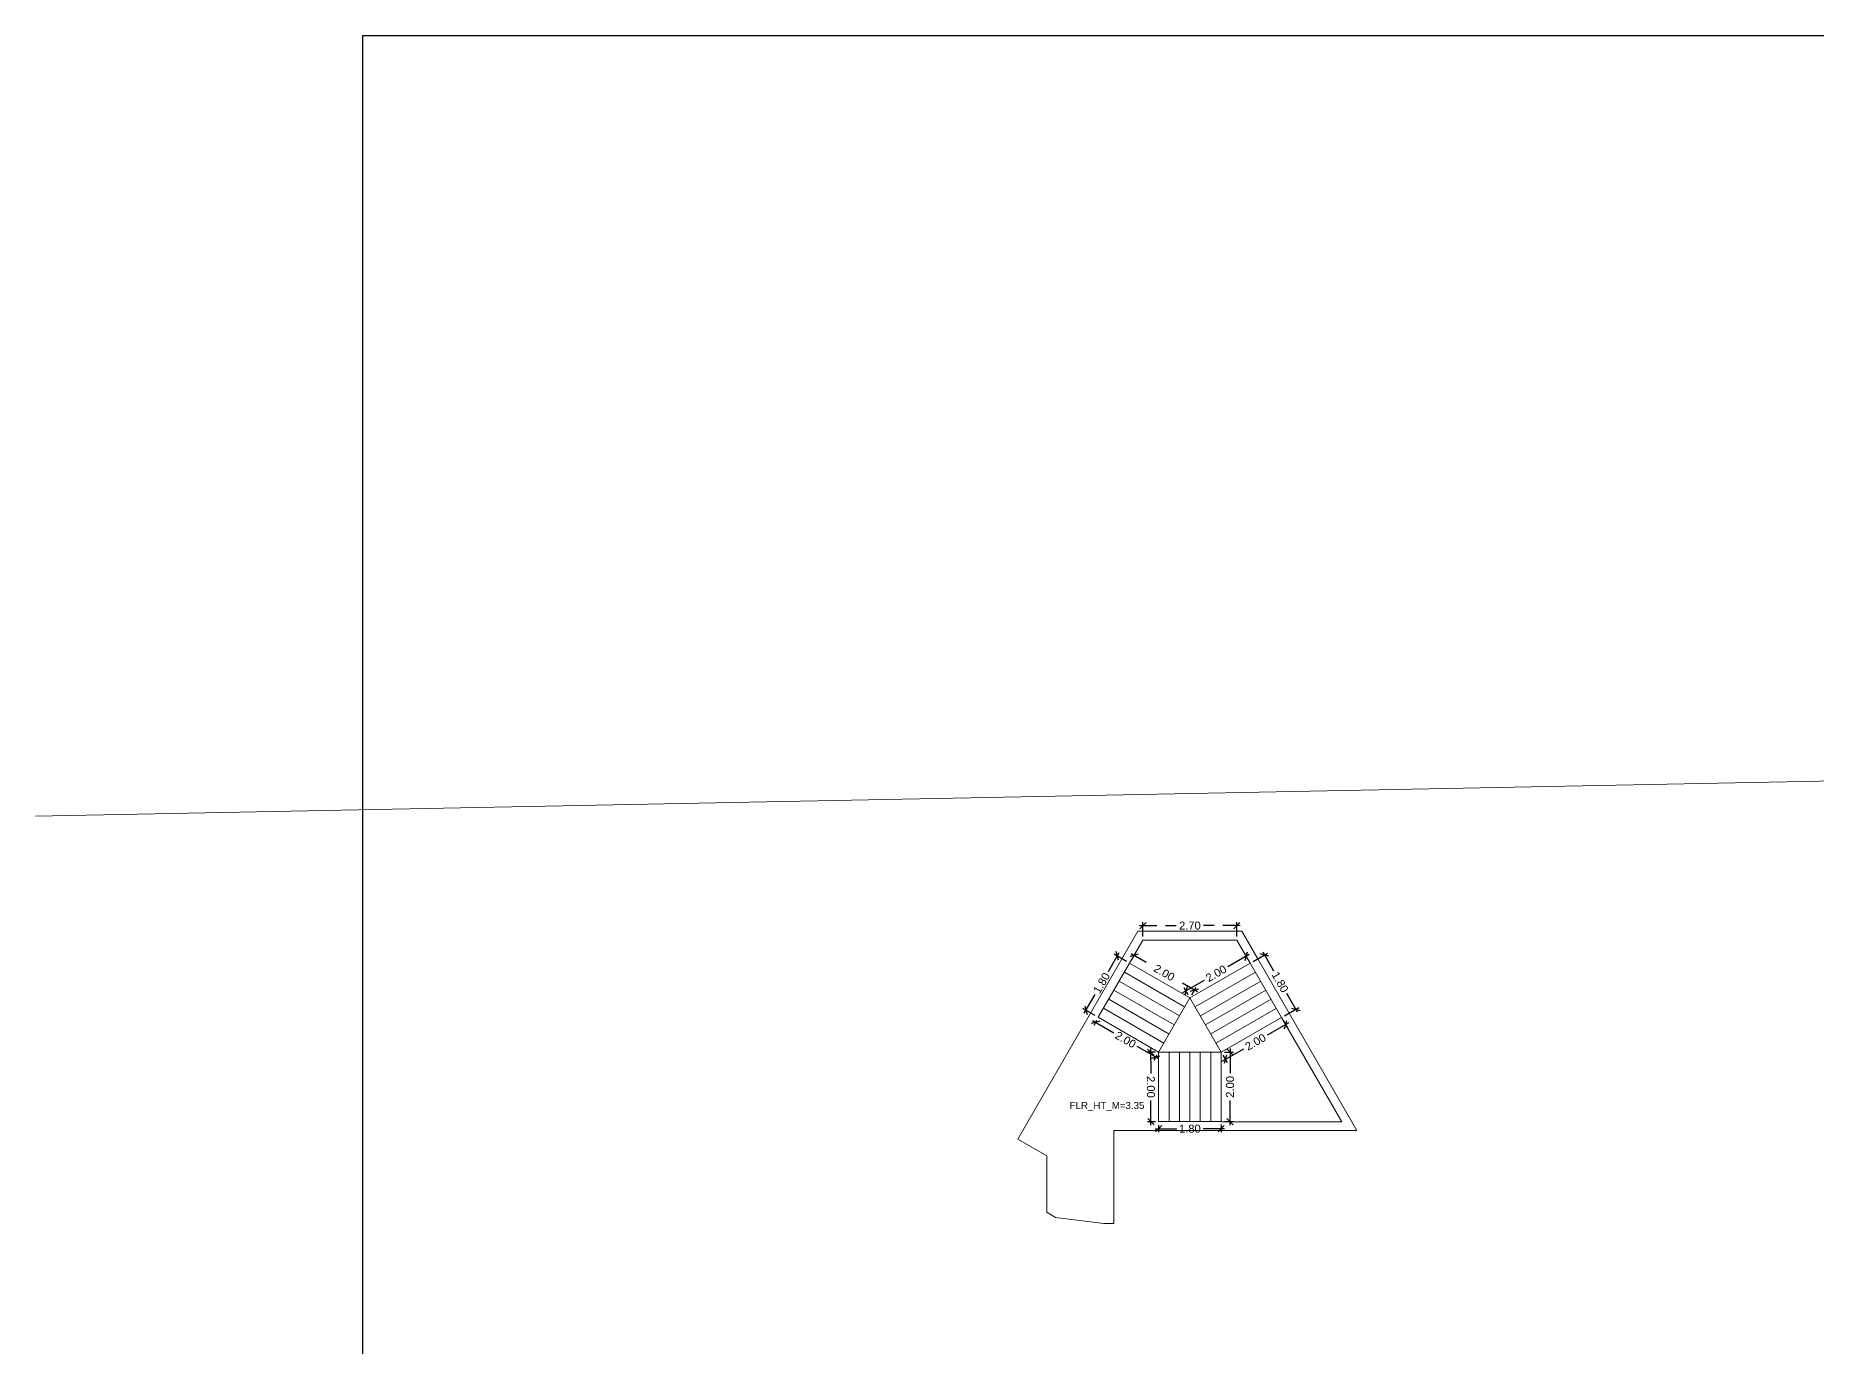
# Model space of a CAD drawing. Header units: metres. Extents: x 256329 to 886268, y -249371 to 355.
# Drawn here: x 281736.5 to 281787.7, y -15.8 to 21.8 of the extents above; entities that cross this region are included whole.
import ezdxf

# ---------------------------------------------------------------- set-up
doc = ezdxf.new("R2010")
doc.units = ezdxf.units.M
doc.header["$MEASUREMENT"] = 0
doc.header["$PDMODE"] = 35
doc.linetypes.add('CONTINOUS', pattern=[0])
doc.linetypes.add('DASHED', pattern=[0.75, 0.5, -0.25])
doc.layers.get('0').update_dxf_attribs({"lineweight": 18})
doc.layers.get('Defpoints').update_dxf_attribs({"lineweight": 20})
for name, color, linetype, lineweight in [('BLK_1_FLR_6_STAIR_2', 1, 'DASHED', 9), ('BLK_1_FLR_6_STAIR_2_FLIGHT_1', 7, 'Continuous', 0), ('BLK_1_FLR_6_STAIR_2_FLIGHT_2', 7, 'Continuous', 0), ('BLK_1_FLR_6_STAIR_2_FLIGHT_3', 7, 'Continuous', 0), ('BLK_1_FLR_6_STAIR_2_LANDING_1', 1, 'DASHED', 9), ('BLK_1_FLR_6_STAIR_2_LANDING_2', 7, 'Continuous', 0)]:
    doc.layers.add(name, color=color, linetype=linetype, lineweight=lineweight)
doc.layers.add('SPA COMMENT', color=7, linetype='Continuous', true_color=0xeb0505)
doc.styles.get("Standard").update_dxf_attribs({"font": 'arial.ttf'})
doc.dimstyles.new('METRIC DIM', dxfattribs={"dimtxt": 0.23, "dimasz": 0.18, "dimexe": 0.1, "dimexo": 0.1, "dimgap": 0.09, "dimtad": 0, "dimzin": 0, "dimdsep": 46, "dimtxsty": 'Standard', "dimblk": 'OBLIQUE', "dimcen": 0, "dimdle": 0.1, "dimclrd": 147, "dimclre": 147, "dimclrt": 7, "dimadec": 0, "dimazin": 0, "dimtfac": 1, "dimtofl": 0, "dimtmove": 0, "dimatfit": 2, "dimfxl": 0.125, "dimtolj": 1, "dimtzin": 0, "dimarcsym": 0})

# ---------------------------------------------------------------- blocks, each defined once
blk = doc.blocks.new('_Oblique')
at = {"color": 0, "linetype": 'ByBlock', "lineweight": -2}
blk.add_line((-0.5, -0.5), (0.5, 0.5), dxfattribs=at)
blk = doc.blocks.new('*D276')
at = {"layer": 'BLK_1_FLR_6_STAIR_2_FLIGHT_2', "color": 147, "lineweight": -2, "transparency": 16777216}
for p, q in [((281771.478954, -4.777073), (281771.888078, -4.54198)), ((281771.75155, -4.505098), (281772.061697, -5.044835)), ((281772.375764, -6.337757), (281772.784888, -6.102664)), ((281772.748006, -6.239191), (281772.437859, -5.699455))]:
    blk.add_line(p, q, dxfattribs=at)
at = {"layer": 'Defpoints', "color": 0, "linetype": 'CONTINOUS', "transparency": 16777216}
for p in [(281771.39225, -4.826896, 0.042641), (281772.28906, -6.387579, 0.042641), (281772.698183, -6.152486)]:
    blk.add_point(p, dxfattribs=at)
at = {"layer": 'BLK_1_FLR_6_STAIR_2_FLIGHT_2', "color": 147, "linetype": 'CONTINOUS', "lineweight": -2, "transparency": 16777216, "xscale": 0.18, "yscale": 0.18, "zscale": 0.18}
for p, rotation in [((281771.801373, -4.591803), 119.882813), ((281772.698183, -6.152486), 299.882813)]:
    blk.add_blockref('_Oblique', p, dxfattribs=dict(at, rotation=rotation))
at = {"layer": 'BLK_1_FLR_6_STAIR_2_FLIGHT_2', "color": 7, "linetype": 'CONTINOUS', "transparency": 16777216, "insert": (281772.249778, -5.372145), "char_height": 0.23, "attachment_point": 5, "rotation": 299.8828126}
blk.add_mtext('\\A1;1.80', dxfattribs=at)
blk = doc.blocks.new('*D277')
at = {"layer": 'BLK_1_FLR_6_STAIR_2_LANDING_1', "color": 147, "lineweight": -2, "transparency": 16777216}
for p, q in [((281767.963445, -4.55471), (281768.579371, -4.908854)), ((281767.972844, -4.738982), (281768.099982, -4.517864)), ((281769.871987, -5.652079), (281769.256061, -5.297936)), ((281769.708003, -5.73666), (281769.835141, -5.515542))]:
    blk.add_line(p, q, dxfattribs=at)
at = {"layer": 'Defpoints', "color": 0, "linetype": 'CONTINOUS', "transparency": 16777216}
for p in [(281767.922998, -4.825673, 0.042641), (281769.785295, -5.602234), (281769.658157, -5.823351, 0.042641)]:
    blk.add_point(p, dxfattribs=at)
at = {"layer": 'BLK_1_FLR_6_STAIR_2_LANDING_1', "color": 147, "linetype": 'CONTINOUS', "lineweight": -2, "transparency": 16777216, "xscale": 0.18, "yscale": 0.18, "zscale": 0.18}
for p, rotation in [((281768.050136, -4.604556), 150.102044), ((281769.785295, -5.602234), 330.102044)]:
    blk.add_blockref('_Oblique', p, dxfattribs=dict(at, rotation=rotation))
at = {"layer": 'BLK_1_FLR_6_STAIR_2_LANDING_1', "color": 7, "linetype": 'CONTINOUS', "transparency": 16777216, "insert": (281768.917716, -5.103395), "char_height": 0.23, "attachment_point": 5, "rotation": 330.1020442}
blk.add_mtext('\\A1;2.00', dxfattribs=at)
blk = doc.blocks.new('*D278')
at = {"layer": 'BLK_1_FLR_6_STAIR_2_FLIGHT_2', "color": 147, "lineweight": -2, "transparency": 16777216}
for p, q in [((281771.363616, -4.576354), (281770.748262, -4.929953)), ((281771.342427, -4.740192), (281771.227089, -4.539473)), ((281769.456114, -5.672455), (281770.071469, -5.318856)), ((281769.608334, -5.736647), (281769.492996, -5.535928))]:
    blk.add_line(p, q, dxfattribs=at)
at = {"layer": 'Defpoints', "color": 0, "linetype": 'CONTINOUS', "transparency": 16777216}
for p in [(281771.276911, -4.626177), (281771.39225, -4.826896, 0.042641), (281769.658157, -5.823351, 0.042641)]:
    blk.add_point(p, dxfattribs=at)
at = {"layer": 'BLK_1_FLR_6_STAIR_2_FLIGHT_2', "color": 147, "linetype": 'CONTINOUS', "lineweight": -2, "transparency": 16777216, "xscale": 0.18, "yscale": 0.18, "zscale": 0.18}
for p, rotation in [((281771.276911, -4.626177), 29.88281300000001), ((281769.542819, -5.622633), 209.882813)]:
    blk.add_blockref('_Oblique', p, dxfattribs=dict(at, rotation=rotation))
at = {"layer": 'BLK_1_FLR_6_STAIR_2_FLIGHT_2', "color": 7, "linetype": 'CONTINOUS', "transparency": 16777216, "insert": (281770.409865, -5.124405), "char_height": 0.23, "attachment_point": 5, "rotation": 29.8828126}
blk.add_mtext('\\A1;2.00', dxfattribs=at)
blk = doc.blocks.new('*D279')
at = {"layer": 'BLK_1_FLR_6_STAIR_2_FLIGHT_3', "color": 147, "lineweight": -2, "transparency": 16777216}
for p, q in [((281768.654968, -7.384482), (281768.427689, -7.3855)), ((281768.52724, -7.285053), (281768.530417, -7.994869)), ((281768.537089, -9.48525), (281768.533912, -8.775434)), ((281768.663922, -9.384681), (281768.436642, -9.385699))]:
    blk.add_line(p, q, dxfattribs=at)
at = {"layer": 'Defpoints', "color": 0, "linetype": 'CONTINOUS', "transparency": 16777216}
for p in [(281768.754967, -7.384035, 0.042641), (281768.536641, -9.385251), (281768.763921, -9.384234, 0.042641)]:
    blk.add_point(p, dxfattribs=at)
at = {"layer": 'BLK_1_FLR_6_STAIR_2_FLIGHT_3', "color": 147, "linetype": 'CONTINOUS', "lineweight": -2, "transparency": 16777216, "xscale": 0.18, "yscale": 0.18, "zscale": 0.18}
for p, rotation in [((281768.527688, -7.385052), 90.256477), ((281768.536641, -9.385251), 270.256477)]:
    blk.add_blockref('_Oblique', p, dxfattribs=dict(at, rotation=rotation))
at = {"layer": 'BLK_1_FLR_6_STAIR_2_FLIGHT_3', "color": 7, "linetype": 'CONTINOUS', "transparency": 16777216, "insert": (281768.532165, -8.385152), "char_height": 0.23, "attachment_point": 5, "rotation": 270.2564771}
blk.add_mtext('\\A1;2.00', dxfattribs=at)
blk = doc.blocks.new('*D280')
at = {"layer": 'BLK_1_FLR_6_STAIR_2_FLIGHT_1', "color": 147, "lineweight": -2, "transparency": 16777216}
for p, q in [((281766.853036, -6.479647), (281767.46745, -6.834224)), ((281766.97331, -6.471301), (281766.889664, -6.616243)), ((281768.757933, -7.57896), (281768.14352, -7.224383)), ((281768.704983, -7.470647), (281768.621338, -7.615588))]:
    blk.add_line(p, q, dxfattribs=at)
at = {"layer": 'Defpoints', "color": 0, "linetype": 'CONTINOUS', "transparency": 16777216}
for p in [(281766.939648, -6.529631), (281767.023293, -6.384689, 0.042641), (281768.754967, -7.384035, 0.042641)]:
    blk.add_point(p, dxfattribs=at)
at = {"layer": 'BLK_1_FLR_6_STAIR_2_FLIGHT_1', "color": 147, "linetype": 'CONTINOUS', "lineweight": -2, "transparency": 16777216, "xscale": 0.18, "yscale": 0.18, "zscale": 0.18}
for p, rotation in [((281766.939648, -6.529631), 150.01084), ((281768.671321, -7.528976), 330.01084)]:
    blk.add_blockref('_Oblique', p, dxfattribs=dict(at, rotation=rotation))
at = {"layer": 'BLK_1_FLR_6_STAIR_2_FLIGHT_1', "color": 7, "linetype": 'CONTINOUS', "transparency": 16777216, "insert": (281767.805485, -7.029304), "char_height": 0.23, "attachment_point": 5, "rotation": 330.0108404}
blk.add_mtext('\\A1;2.00', dxfattribs=at)
blk = doc.blocks.new('*D281')
at = {"layer": 'BLK_1_FLR_6_STAIR_2_LANDING_2', "color": 147, "lineweight": -2, "transparency": 16777216}
for p, q in [((281772.495359, -6.545882), (281771.880004, -6.899481)), ((281772.338882, -6.474284), (281772.458477, -6.68241)), ((281770.587857, -7.641983), (281771.203211, -7.288384)), ((281770.60479, -7.470739), (281770.724384, -7.678865))]:
    blk.add_line(p, q, dxfattribs=at)
at = {"layer": 'Defpoints', "color": 0, "linetype": 'CONTINOUS', "transparency": 16777216}
for p in [(281772.28906, -6.387579, 0.042641), (281772.408654, -6.595705), (281770.554967, -7.384035, 0.042641)]:
    blk.add_point(p, dxfattribs=at)
at = {"layer": 'BLK_1_FLR_6_STAIR_2_LANDING_2', "color": 147, "linetype": 'CONTINOUS', "lineweight": -2, "transparency": 16777216, "xscale": 0.18, "yscale": 0.18, "zscale": 0.18}
for p, rotation in [((281772.408654, -6.595705), 29.88281300000001), ((281770.674562, -7.59216), 209.882813)]:
    blk.add_blockref('_Oblique', p, dxfattribs=dict(at, rotation=rotation))
at = {"layer": 'BLK_1_FLR_6_STAIR_2_LANDING_2', "color": 7, "linetype": 'CONTINOUS', "transparency": 16777216, "insert": (281771.541608, -7.093933), "char_height": 0.23, "attachment_point": 5, "rotation": 29.8828126}
blk.add_mtext('\\A1;2.00', dxfattribs=at)
blk = doc.blocks.new('*D282')
at = {"layer": 'BLK_1_FLR_6_STAIR_2_LANDING_2', "color": 147, "lineweight": -2, "transparency": 16777216}
for p, q in [((281770.654967, -7.384035), (281770.910618, -7.384035)), ((281770.810618, -7.284035), (281770.810618, -7.993748)), ((281770.810618, -9.484035), (281770.810618, -8.774321)), ((281770.654967, -9.384035), (281770.910618, -9.384035))]:
    blk.add_line(p, q, dxfattribs=at)
at = {"layer": 'Defpoints', "color": 0, "linetype": 'CONTINOUS', "transparency": 16777216}
for p in [(281770.554967, -7.384035, 0.042641), (281770.554967, -9.384035, 0.042641), (281770.810618, -9.384035)]:
    blk.add_point(p, dxfattribs=at)
at = {"layer": 'BLK_1_FLR_6_STAIR_2_LANDING_2', "color": 147, "linetype": 'CONTINOUS', "lineweight": -2, "transparency": 16777216, "xscale": 0.18, "yscale": 0.18, "zscale": 0.18}
for p, rotation in [((281770.810618, -7.384035), 90), ((281770.810618, -9.384035), 270)]:
    blk.add_blockref('_Oblique', p, dxfattribs=dict(at, rotation=rotation))
at = {"layer": 'BLK_1_FLR_6_STAIR_2_LANDING_2', "color": 7, "linetype": 'CONTINOUS', "transparency": 16777216, "insert": (281770.810618, -8.384035), "char_height": 0.23, "attachment_point": 5, "rotation": 90}
blk.add_mtext('\\A1;2.00', dxfattribs=at)
blk = doc.blocks.new('*D283')
at = {"layer": 'BLK_1_FLR_6_STAIR_2_FLIGHT_1', "color": 147, "lineweight": -2, "transparency": 16777216}
for p, q in [((281767.617053, -4.533655), (281767.305905, -5.072815)), ((281767.836386, -4.77569), (281767.480457, -4.570284)), ((281766.936681, -6.334706), (281766.580752, -6.1293)), ((281766.61738, -6.265895), (281766.928528, -5.726735))]:
    blk.add_line(p, q, dxfattribs=at)
at = {"layer": 'Defpoints', "color": 0, "linetype": 'CONTINOUS', "transparency": 16777216}
for p in [(281767.922998, -4.825673, 0.042641), (281766.667364, -6.179283), (281767.023293, -6.384689, 0.042641)]:
    blk.add_point(p, dxfattribs=at)
at = {"layer": 'BLK_1_FLR_6_STAIR_2_FLIGHT_1', "color": 147, "linetype": 'CONTINOUS', "lineweight": -2, "transparency": 16777216, "xscale": 0.18, "yscale": 0.18, "zscale": 0.18}
for p, rotation in [((281767.567069, -4.620267), 60.01084000000001), ((281766.667364, -6.179283), 240.01084)]:
    blk.add_blockref('_Oblique', p, dxfattribs=dict(at, rotation=rotation))
at = {"layer": 'BLK_1_FLR_6_STAIR_2_FLIGHT_1', "color": 7, "linetype": 'CONTINOUS', "transparency": 16777216, "insert": (281767.117217, -5.399775), "char_height": 0.23, "attachment_point": 5, "rotation": 60.0108404}
blk.add_mtext('\\A1;1.80', dxfattribs=at)
blk = doc.blocks.new('*D284')
at = {"layer": 'BLK_1_FLR_6_STAIR_2_FLIGHT_3', "color": 147, "lineweight": -2, "transparency": 16777216}
for p, q in [((281768.654967, -9.585383), (281769.277467, -9.585383)), ((281768.754967, -9.484035), (281768.754967, -9.685383)), ((281770.654967, -9.585383), (281770.032467, -9.585383)), ((281770.554967, -9.470236), (281770.554967, -9.685383))]:
    blk.add_line(p, q, dxfattribs=at)
at = {"layer": 'Defpoints', "color": 0, "linetype": 'CONTINOUS', "transparency": 16777216}
for p in [(281768.754967, -9.384035, 0.042641), (281770.554967, -9.370236, 0.042641), (281770.554967, -9.585383)]:
    blk.add_point(p, dxfattribs=at)
at = {"layer": 'BLK_1_FLR_6_STAIR_2_FLIGHT_3', "color": 147, "linetype": 'CONTINOUS', "lineweight": -2, "transparency": 16777216, "xscale": 0.18, "yscale": 0.18, "zscale": 0.18, "rotation": 180}
blk.add_blockref('_Oblique', (281768.754967, -9.585383), dxfattribs=at)
at = {"layer": 'BLK_1_FLR_6_STAIR_2_FLIGHT_3', "color": 147, "linetype": 'CONTINOUS', "lineweight": -2, "transparency": 16777216, "xscale": 0.18, "yscale": 0.18, "zscale": 0.18}
blk.add_blockref('_Oblique', (281770.554967, -9.585383), dxfattribs=at)
at = {"layer": 'BLK_1_FLR_6_STAIR_2_FLIGHT_3', "color": 7, "linetype": 'CONTINOUS', "transparency": 16777216, "insert": (281769.654967, -9.585383), "char_height": 0.23, "attachment_point": 5}
blk.add_mtext('\\A1;1.80', dxfattribs=at)
blk = doc.blocks.new('*D285')
at = {"layer": 'BLK_1_FLR_6_STAIR_2_LANDING_1', "color": 147, "lineweight": -2, "transparency": 16777216}
for p, q in [((281768.206317, -3.749288), (281769.2655, -3.749288)), ((281768.306317, -4.062459), (281768.306317, -3.649288)), ((281771.105257, -3.749288), (281770.046073, -3.749288)), ((281771.005257, -4.063122), (281771.005257, -3.649288))]:
    blk.add_line(p, q, dxfattribs=at)
at = {"layer": 'Defpoints', "color": 0, "linetype": 'CONTINOUS', "transparency": 16777216}
for p in [(281771.005257, -3.749288), (281768.306317, -4.162459, 0.042641), (281771.005257, -4.163122, 0.042641)]:
    blk.add_point(p, dxfattribs=at)
at = {"layer": 'BLK_1_FLR_6_STAIR_2_LANDING_1', "color": 147, "linetype": 'CONTINOUS', "lineweight": -2, "transparency": 16777216, "xscale": 0.18, "yscale": 0.18, "zscale": 0.18, "rotation": 180}
blk.add_blockref('_Oblique', (281768.306317, -3.749288), dxfattribs=at)
at = {"layer": 'BLK_1_FLR_6_STAIR_2_LANDING_1', "color": 147, "linetype": 'CONTINOUS', "lineweight": -2, "transparency": 16777216, "xscale": 0.18, "yscale": 0.18, "zscale": 0.18}
blk.add_blockref('_Oblique', (281771.005257, -3.749288), dxfattribs=at)
at = {"layer": 'BLK_1_FLR_6_STAIR_2_LANDING_1', "color": 7, "linetype": 'CONTINOUS', "transparency": 16777216, "insert": (281769.655787, -3.749288), "char_height": 0.23, "attachment_point": 5}
blk.add_mtext('\\A1;2.70', dxfattribs=at)

msp = doc.modelspace()

# ---------------------------------------------------------------- linework, layer by layer
at = {"ltscale": 0.05}
msp.add_line((281810.90016, 0.854796, 0.042641), (281736.472745, -0.607164), dxfattribs=at)
at = {"layer": 'BLK_1_FLR_6_STAIR_2', "color": 7, "linetype": 'CONTINOUS'}
msp.add_lwpolyline([(281768.160121, -3.909104), (281771.150816, -3.909839), (281771.611492, -4.699995), (281772.508561, -6.26113), (281774.459372, -9.639017), (281767.466969, -9.63599), (281767.4663, -12.312582), (281767.177007, -12.31251), (281765.791825, -12.134945), (281765.538492, -11.988733), (281765.538805, -10.365792), (281764.707839, -9.885582)], close=True, dxfattribs=at)
at = {"layer": 'BLK_1_FLR_6_STAIR_2_FLIGHT_1', "color": 3, "linetype": 'CONTINOUS'}
for p, q in [((281769.504721, -6.084855), (281767.773048, -5.085509)), ((281769.658157, -5.823351), (281767.922998, -4.825673)), ((281769.20482, -6.604527), (281767.473146, -5.605181)), ((281769.35477, -6.344691), (281767.623097, -5.345345)), ((281768.904918, -7.124199), (281767.173244, -6.124853)), ((281769.054869, -6.864363), (281767.323195, -5.865017)), ((281768.754967, -7.384035), (281767.023293, -6.384689))]:
    msp.add_line(p, q, dxfattribs=at)
at = {"layer": 'BLK_1_FLR_6_STAIR_2_FLIGHT_1', "ltscale": 0.05}
msp.add_lwpolyline([(281769.658157, -5.823351), (281768.754967, -7.384035), (281767.023293, -6.384689), (281767.922998, -4.825673), (281769.658157, -5.823351)], dxfattribs=at)
at = {"layer": 'BLK_1_FLR_6_STAIR_2_FLIGHT_2', "color": 3, "linetype": 'CONTINOUS'}
for p, q in [((281769.658157, -5.823351), (281771.39225, -4.826896)), ((281769.807626, -6.083465), (281771.541718, -5.08701)), ((281769.957094, -6.343579), (281771.691186, -5.347124)), ((281770.106562, -6.603693), (281771.840655, -5.607238)), ((281770.25603, -6.863807), (281771.990123, -5.867352)), ((281770.405499, -7.123921), (281772.139591, -6.127466)), ((281770.554967, -7.384035), (281772.28906, -6.387579))]:
    msp.add_line(p, q, dxfattribs=at)
at = {"layer": 'BLK_1_FLR_6_STAIR_2_FLIGHT_2', "color": 7, "linetype": 'CONTINOUS'}
msp.add_lwpolyline([(281771.39225, -4.826896), (281772.28906, -6.387579), (281770.554967, -7.384035), (281769.658157, -5.823351), (281771.39225, -4.826896)], dxfattribs=at)
at = {"layer": 'BLK_1_FLR_6_STAIR_2_FLIGHT_3', "color": 3, "linetype": 'CONTINOUS'}
for p, q in [((281768.754967, -7.384035), (281768.754967, -9.384035)), ((281769.054967, -7.384035), (281769.054967, -9.384035)), ((281769.354967, -7.384035), (281769.354967, -9.384035)), ((281769.654967, -7.384035), (281769.654967, -9.384035)), ((281769.954967, -7.384035), (281769.954967, -9.384035)), ((281770.254967, -7.384035), (281770.254967, -9.384035)), ((281770.554967, -7.384035), (281770.554967, -9.384035))]:
    msp.add_line(p, q, dxfattribs=at)
at = {"layer": 'BLK_1_FLR_6_STAIR_2_FLIGHT_3', "color": 7, "linetype": 'CONTINOUS'}
msp.add_lwpolyline([(281768.754967, -7.384035), (281770.554967, -7.384035), (281770.554967, -9.384035), (281768.754967, -9.384035)], close=True, dxfattribs=at)
at = {"layer": 'BLK_1_FLR_6_STAIR_2_LANDING_1', "color": 7, "linetype": 'CONTINOUS'}
msp.add_lwpolyline([(281768.306317, -4.162459), (281771.005257, -4.163122), (281771.39225, -4.826896), (281769.658157, -5.823351), (281767.922998, -4.825673), (281768.306317, -4.162459)], dxfattribs=at)
at = {"layer": 'BLK_1_FLR_6_STAIR_2_LANDING_2', "ltscale": 0.05}
msp.add_lwpolyline([(281770.554967, -7.384035), (281772.28906, -6.387579), (281774.020002, -9.384758), (281770.554967, -9.384758), (281770.554967, -7.384035)], dxfattribs=at)
at = {"layer": 'SPA COMMENT'}
msp.add_lwpolyline([(281860.317546, -923.441005), (281745.876506, -923.441005), (281745.876506, 21.834427), (281860.317546, 21.834427)], close=True, dxfattribs=at)

# ---------------------------------------------------------------- texts
at = {"layer": 'BLK_1_FLR_6_STAIR_2', "color": 7, "linetype": 'CONTINOUS', "insert": (281766.197724, -8.818341, -0.042641), "char_height": 0.2, "attachment_point": 1}
msp.add_mtext_dynamic_manual_height_columns('FLR_HT_M=3.35', width=2.272281, gutter_width=0.405, heights=[0.300679], dxfattribs=at)

# ---------------------------------------------------------------- dimensions: what is measured, and where the dimension line sits
at = {"layer": 'BLK_1_FLR_6_STAIR_2_FLIGHT_1', "color": 1, "linetype": 'CONTINOUS'}
dim = msp.add_aligned_dim(p1=(281767.922998, -4.825673), p2=(281767.023293, -6.384689), distance=-0.410947, dimstyle='METRIC DIM', override={"dimfxl": 0.18}, dxfattribs=at)
dim.commit()
dim.dimension.update_dxf_attribs({"geometry": '*D283', "text_midpoint": (281767.117217, -5.399775, -0.042641)})
at = {"layer": 'BLK_1_FLR_6_STAIR_2_FLIGHT_1', "color": 2, "linetype": 'CONTINOUS'}
dim = msp.add_aligned_dim(p1=(281768.754967, -7.384035), p2=(281767.023293, -6.384689), distance=0.167346, dimstyle='METRIC DIM', override={"dimfxl": 0.18}, dxfattribs=at)
dim.commit()
dim.dimension.update_dxf_attribs({"geometry": '*D280', "text_midpoint": (281767.805485, -7.029304, -0.042641)})
at = {"layer": 'BLK_1_FLR_6_STAIR_2_FLIGHT_2', "color": 2, "linetype": 'CONTINOUS'}
dim = msp.add_aligned_dim(p1=(281769.658157, -5.823351), p2=(281771.39225, -4.826896), distance=0.231498, dimstyle='METRIC DIM', override={"dimfxl": 0.18}, dxfattribs=at)
dim.commit()
dim.dimension.update_dxf_attribs({"geometry": '*D278', "text_midpoint": (281770.409865, -5.124405, -0.042641)})
at = {"layer": 'BLK_1_FLR_6_STAIR_2_FLIGHT_2', "color": 1, "linetype": 'CONTINOUS'}
dim = msp.add_aligned_dim(p1=(281771.39225, -4.826896), p2=(281772.28906, -6.387579), distance=0.471858, dimstyle='METRIC DIM', override={"dimfxl": 0.18}, dxfattribs=at)
dim.commit()
dim.dimension.update_dxf_attribs({"geometry": '*D276', "text_midpoint": (281772.249778, -5.372145, -0.042641)})
at = {"layer": 'BLK_1_FLR_6_STAIR_2_FLIGHT_3', "color": 2, "linetype": 'CONTINOUS'}
dim = msp.add_aligned_dim(p1=(281768.754967, -7.384035), p2=(281768.763921, -9.384234), distance=-0.227282, dimstyle='METRIC DIM', override={"dimfxl": 0.18}, dxfattribs=at)
dim.commit()
dim.dimension.update_dxf_attribs({"geometry": '*D279', "text_midpoint": (281768.532165, -8.385152, -0.042641)})
at = {"layer": 'BLK_1_FLR_6_STAIR_2_FLIGHT_3', "color": 1, "linetype": 'CONTINOUS'}
dim = msp.add_linear_dim(base=(281770.554967, -9.585383, -0.042641), p1=(281768.754967, -9.384035), p2=(281770.554967, -9.370236), dimstyle='METRIC DIM', override={"dimfxl": 0.18}, dxfattribs=at)
dim.commit()
dim.dimension.update_dxf_attribs({"geometry": '*D284', "text_midpoint": (281769.654967, -9.585383, -0.042641)})
at = {"layer": 'BLK_1_FLR_6_STAIR_2_LANDING_1', "color": 1, "linetype": 'CONTINOUS'}
dim = msp.add_linear_dim(base=(281771.005257, -3.749288, -0.042641), p1=(281768.306317, -4.162459), p2=(281771.005257, -4.163122), dimstyle='METRIC DIM', override={"dimfxl": 0.18}, dxfattribs=at)
dim.commit()
dim.dimension.update_dxf_attribs({"geometry": '*D285', "text_midpoint": (281769.655787, -3.749288, -0.042641)})
at = {"layer": 'BLK_1_FLR_6_STAIR_2_LANDING_1', "color": 2, "linetype": 'CONTINOUS'}
dim = msp.add_aligned_dim(p1=(281767.922998, -4.825673), p2=(281769.658157, -5.823351), distance=0.255062, dimstyle='METRIC DIM', override={"dimfxl": 0.18}, dxfattribs=at)
dim.commit()
dim.dimension.update_dxf_attribs({"geometry": '*D277', "text_midpoint": (281768.917716, -5.103395, -0.042641)})
at = {"layer": 'BLK_1_FLR_6_STAIR_2_LANDING_2', "color": 1, "linetype": 'CONTINOUS'}
dim = msp.add_aligned_dim(p1=(281770.554967, -7.384035), p2=(281772.28906, -6.387579), distance=-0.24004, dimstyle='METRIC DIM', override={"dimfxl": 0.18}, dxfattribs=at)
dim.commit()
dim.dimension.update_dxf_attribs({"geometry": '*D281', "text_midpoint": (281771.541608, -7.093933, -0.042641)})
at = {"layer": 'BLK_1_FLR_6_STAIR_2_LANDING_2', "color": 2, "linetype": 'CONTINOUS'}
dim = msp.add_aligned_dim(p1=(281770.554967, -7.384035), p2=(281770.554967, -9.384035), distance=0.255651, dimstyle='METRIC DIM', override={"dimfxl": 0.18}, dxfattribs=at)
dim.commit()
dim.dimension.update_dxf_attribs({"geometry": '*D282', "text_midpoint": (281770.810618, -8.384035, -0.042641)})

doc.saveas('drawing.dxf')
